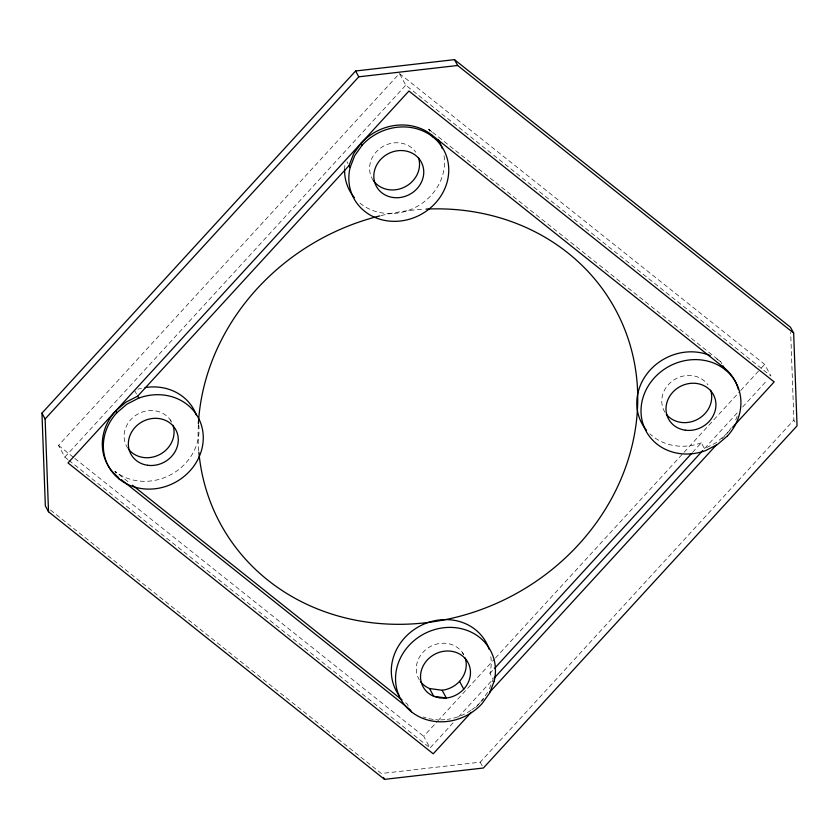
<?xml version="1.0" encoding="UTF-8"?>
<svg xmlns="http://www.w3.org/2000/svg" width="839" height="839" viewBox="0 0 839 839"><rect width="100%" height="100%" fill="white"/><g stroke="black" fill="none" stroke-linecap="round" stroke-linejoin="round"><path stroke-width="0.63" stroke-dasharray="4.2 3.15" d="M489.452 688.746L493.112 679.244L489.945 673.402A51.064 46.019 -28.5 0 0 490.553 655.007M480.957 701.74L488.539 691.116M67.907 459.552L64.834 457.098L58.499 445.425L399.427 73.517L764.654 364.378L770.999 376.061L405.772 85.2L399.427 73.517M64.834 457.098L405.772 85.2M453.081 722.851L430.061 747.969L423.716 736.285L437.004 721.802M437.885 720.827L494.559 659.003M495.45 658.038L683.187 453.249M684.068 452.284L739.862 391.425M740.743 390.46L760.228 369.212M761.109 368.248L764.654 364.378M489.945 673.402L492.598 670.508M692.479 452.473L701.32 442.824L704.498 448.666L716.37 442.593L726.438 433.962A51.064 46.019 -28.5 0 0 731.325 427.785M458.398 717.051L492.933 679.38M704.582 448.508L738.226 411.802M742.662 406.967L767.454 379.92M475.661 707.518L480.076 702.704M481.848 700.775L483.61 698.845M722.022 438.776L724.665 435.892M727.319 432.997L729.972 430.103M50.476 510.007L381.357 773.516L480.223 762.179L793.883 420.024L790.674 332.464M429.715 131.104L428.656 129.164L720.837 361.85L721.897 363.79M198.738 424.744A51.064 46.019 -28.5 0 1 171.544 474.287A51.064 46.019 -28.5 0 1 114.995 471.308L130.37 483.558M58.499 445.425L73.842 457.643M74.86 458.461L423.716 736.285M68.924 460.359L430.061 747.969M793.883 420.024L794.932 421.965M346.947 161.707L347.996 163.647M462.457 652.616L463.663 654.84M480.223 762.179L482.331 766.07M408.226 705.945L407.177 704.005A51.064 46.019 -28.5 0 1 404.419 701.614M170.286 419.92L171.492 422.153M134.502 390.334L136.621 394.225M114.995 471.308L116.055 473.259M664.887 412.232A25.537 23.01 -28.5 0 1 674.074 379.815A25.537 23.01 -28.5 0 1 707.938 384.839M373.365 180.553A25.537 23.01 -28.5 0 1 381.336 147.486A25.537 23.01 -28.5 0 1 415.756 152.153M127.895 448.32A25.537 23.01 -28.5 0 1 137.565 414.204A25.537 23.01 -28.5 0 1 172.089 423.055M419.416 680.01A25.537 23.01 -28.5 0 1 429.736 646.9A25.537 23.01 -28.5 0 1 463.726 654.661M198.759 450.931A224.695 202.472 -28.5 0 1 198.319 425.069M381.116 215.581A224.695 202.472 -28.5 0 1 424.681 209.173M480.149 702.61A51.064 46.019 -28.5 0 1 471.885 709.689M470.889 710.371A51.064 46.019 -28.5 0 1 447.334 719.369M444.859 719.652A51.064 46.019 -28.5 0 1 435.724 719.684M433.176 719.401A51.064 46.019 -28.5 0 1 423.286 716.999M137.942 389.191A51.064 46.019 -28.5 0 1 141.455 388.268M737.145 416.312A51.064 46.019 -28.5 0 1 735.719 419.888M701.32 442.824A51.064 46.019 -28.5 0 1 649.9 433.836M716.831 359.019A51.064 46.019 -28.5 0 1 720.837 361.85M444.041 155.76A51.064 46.019 -28.5 0 1 416.448 206.834A51.064 46.019 -28.5 0 1 358.61 201.979M344.609 169.635A51.064 46.019 -28.5 0 1 345.154 163.437M428.656 129.164A51.064 46.019 -28.5 0 1 433.952 134.177"/><path stroke-width="1.26" d="M119.222 479.1L118.163 477.15A51.064 46.019 -28.5 0 1 115.74 410.879L125.808 402.238L137.68 396.176L349.055 165.598L353.628 153.715L361.21 143.102A51.064 46.019 -28.5 0 1 431.823 134.995L724.005 367.692A51.064 46.019 -28.5 0 1 738.393 389.516M350.115 167.538L354.687 155.666L362.27 145.053A51.064 46.019 -28.5 0 1 443.317 149.132A51.064 46.019 -28.5 0 1 404.849 220.321A51.064 46.019 -28.5 0 1 350.115 167.538L349.055 165.598M41.95 413.145L355.61 70.99L454.476 59.642L790.474 327.231L793.652 333.073L797.05 425.855L483.39 768.01L384.524 779.358L48.526 511.769L45.348 505.927L41.95 413.145L45.117 418.976L48.526 511.769M45.117 418.976L358.777 76.821L457.643 65.484L793.652 333.073M494.37 668.578L691.598 453.438M494.003 678.279L702.725 450.595M471.235 712.342L433.228 753.8L68.001 462.939L408.939 91.032L774.166 381.902L732.625 427.219M489.787 692.102L716.726 444.555M116.789 412.819L126.857 404.188L138.729 398.126A51.064 46.019 -28.5 0 1 203.206 440.286A51.064 46.019 -28.5 0 1 133.768 486.798A51.064 46.019 -28.5 0 1 116.789 412.819L115.74 410.879M429.526 688.536L442.122 690.245L446.358 698.027A25.537 23.01 -28.5 0 0 468.665 663.89A25.537 23.01 -28.5 0 0 428.792 658.489A25.537 23.01 -28.5 0 0 433.753 696.318L439.867 697.975L446.358 698.027L433.753 696.318L429.526 688.536A25.537 23.01 -28.5 0 1 420.79 681.971M132.426 485.194L402.049 699.915M121.236 479.604L410.344 709.836L411.404 711.787M722.945 365.741L725.064 369.632M454.476 59.642L457.643 65.484M431.823 134.995L432.882 136.946M355.61 70.99L358.777 76.821M361.21 143.102L362.27 145.053M459.531 681.352L463.757 689.144M383.475 777.417L384.524 779.358M137.68 396.176L138.729 398.126M710.633 390.208A25.537 23.01 -28.5 0 1 697.681 419.28A25.537 23.01 -28.5 0 1 666.271 414.204M418.451 157.522A25.537 23.01 -28.5 0 1 404.912 186.898A25.537 23.01 -28.5 0 1 373.365 180.553M172.981 425.289A25.537 23.01 -28.5 0 1 160.029 454.36A25.537 23.01 -28.5 0 1 128.608 449.284M465.163 657.975A25.537 23.01 -28.5 0 1 442.122 690.245M425.992 209.11A224.695 202.472 -28.5 0 1 637.745 397.665A224.695 202.472 -28.5 0 1 427.701 622.517A224.695 202.472 -28.5 0 1 198.874 452.231M198.382 423.779A224.695 202.472 -28.5 0 1 379.847 215.896M145.011 387.576A51.064 46.019 -28.5 0 1 196.483 415.326M354.373 197.605A51.064 46.019 -28.5 0 1 344.609 169.635M438.262 139.956A51.064 46.019 -28.5 0 1 442.352 148.681M646.554 430.302A51.064 46.019 -28.5 0 1 648.914 371.436A51.064 46.019 -28.5 0 1 710.224 355.589M398.882 695.206A51.064 46.019 -28.5 0 1 420.57 625.705A51.064 46.019 -28.5 0 1 489.053 649.145M494.171 681.195L489.598 693.066L482.016 703.68A51.064 46.019 -28.5 0 1 400.969 699.6A51.064 46.019 -28.5 0 1 439.437 628.411A51.064 46.019 -28.5 0 1 494.171 681.195M727.486 435.913L717.418 444.544L705.547 450.606A51.064 46.019 -28.5 0 1 641.08 408.446A51.064 46.019 -28.5 0 1 710.518 361.924A51.064 46.019 -28.5 0 1 727.486 435.913M685.337 430.197A25.537 23.01 -28.5 0 0 714.859 397.99A25.537 23.01 -28.5 0 0 672.71 392.285A25.537 23.01 -28.5 0 0 685.337 430.197M393.155 197.511A25.537 23.01 -28.5 0 0 422.678 165.304A25.537 23.01 -28.5 0 0 380.528 159.588A25.537 23.01 -28.5 0 0 393.155 197.511M147.685 465.278A25.537 23.01 -28.5 0 0 177.207 433.071A25.537 23.01 -28.5 0 0 135.058 427.366A25.537 23.01 -28.5 0 0 147.685 465.278"/></g></svg>
